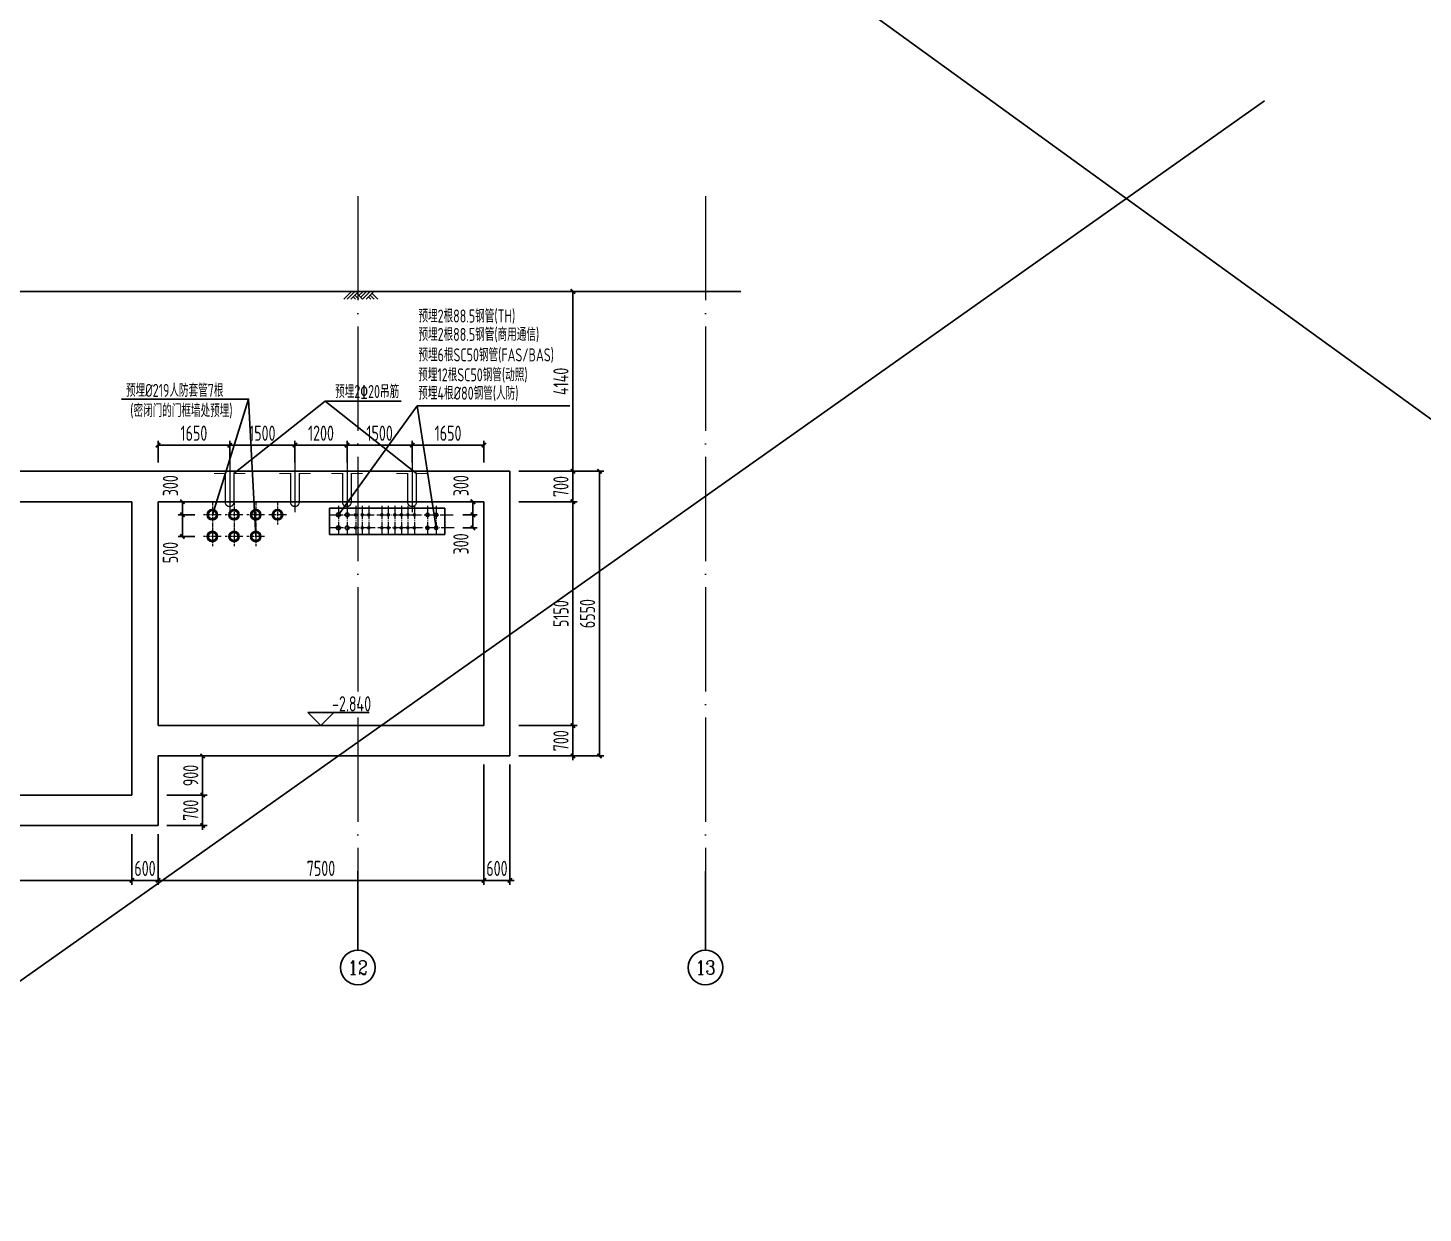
# Model space of a CAD drawing. Header units: millimetres. Extents: x -897614 to 191467, y -439928 to 101803.
# Drawn here: x -811983 to -779873, y -94086 to -66810 of the extents above; entities that cross this region are included whole.
import ezdxf
from ezdxf.enums import TextEntityAlignment as Align

# ---------------------------------------------------------------- set-up
doc = ezdxf.new("R2010")
doc.units = ezdxf.units.MM
doc.header["$LTSCALE"] = 1000
for name, pattern in [('ACAD_ISO04W100', [30, 24, -3, 0, -3]), ('DASH', [0.35, 0.25, -0.1]), ('DOTE', [2.42, 2, -0.2, 0.02, -0.2])]:
    doc.linetypes.add(name, pattern=pattern)
for name, color, linetype in [('0人防', 40, 'Continuous'), ('AXIS', 3, 'Continuous'), ('DIM_ELEV', 3, 'Continuous'), ('DIM_LEAD', 3, 'Continuous'), ('gps', 233, 'Continuous'), ('HC_ZP', 4, 'Continuous'), ('OTH', 7, 'Continuous'), ('备注', 1, 'Continuous')]:
    doc.layers.add(name, color=color, linetype=linetype)
for name, color, linetype, lineweight in [('AXIS_TEXT', 7, 'Continuous', 18), ('DOTE', 8, 'ACAD_ISO04W100', 9), ('WALL', 6, 'Continuous', 30)]:
    doc.layers.add(name, color=color, linetype=linetype, lineweight=lineweight)
doc.layers.add('DY', color=1, linetype='Continuous', plot=False)
doc.styles.add('_TCH_AXIS', font='COMPLEX', dxfattribs={"bigfont": 'GBCBIG'})
doc.styles.add('COMPLEX', font='COMPLEX')
doc.styles.add('TSSD', font='tssdeng.shx', dxfattribs={"width": 0.7, "bigfont": 'tssdchn.shx'})
doc.dimstyles.new('TSD', dxfattribs={"dimtxt": 350, "dimasz": 100, "dimexe": 100, "dimexo": 200, "dimgap": 100, "dimtad": 1, "dimdec": 0, "dimzin": 0, "dimdsep": 46, "dimtxsty": 'TSSD', "dimblk": 'ARCHTICK', "dimcen": 0.09, "dimclrt": 7, "dimazin": 2, "dimtfac": 1, "dimtdec": 0, "dimtix": 1, "dimtmove": 2, "dimatfit": 3, "dimfxl": 0, "dimtolj": 1, "dimtzin": 0, "dimarcsym": 0})

# ---------------------------------------------------------------- blocks, each defined once
blk = doc.blocks.new('_axiso')
blk.add_circle((0, 0), 0.5)
at = {"layer": 'AXIS_TEXT', "style": 'COMPLEX', "width": 1.041667}
blk.add_attdef('A', text='', height=0.56, dxfattribs=at).set_placement((-0.25, -0.28), (0.25, -0.28), align=Align.FIT)
blk = doc.blocks.new('_ArchTick')
at = {"color": 0, "linetype": 'ByBlock', "const_width": 0.4}
blk.add_lwpolyline([(-0.5, -0.5), (0.5, 0.5)], dxfattribs=at)
blk = doc.blocks.new('*D360')
at = {"layer": 'Defpoints', "color": 0, "transparency": 16777216}
for p in [(-820388, -85165), (-809588, -85165, 0), (-809588, -86428)]:
    blk.add_point(p, dxfattribs=at)
at = {"layer": 'DIM_LEAD', "color": 0, "lineweight": -2, "transparency": 16777216}
for p, q in [((-820388, -85365), (-820388, -86528)), ((-809588, -85365), (-809588, -86528)), ((-820388, -86428), (-809588, -86428))]:
    blk.add_line(p, q, dxfattribs=at)
at = {"layer": 'DIM_LEAD', "color": 0, "lineweight": -2, "transparency": 16777216, "xscale": 100, "yscale": 100, "zscale": 100, "rotation": 180}
blk.add_blockref('_ArchTick', (-820388, -86428), dxfattribs=at)
at = {"layer": 'DIM_LEAD', "color": 0, "lineweight": -2, "transparency": 16777216, "xscale": 100, "yscale": 100, "zscale": 100}
blk.add_blockref('_ArchTick', (-809588, -86428), dxfattribs=at)
at = {"layer": 'DIM_LEAD', "color": 7, "transparency": 16777216, "insert": (-814988, -86153), "char_height": 350, "attachment_point": 5, "style": 'TSSD'}
blk.add_mtext('\\A1;10800', dxfattribs=at)
blk = doc.blocks.new('*D361')
at = {"layer": 'Defpoints', "color": 0, "transparency": 16777216}
for p in [(-809588, -85165, 0), (-808988, -85165, 0), (-808988, -86428)]:
    blk.add_point(p, dxfattribs=at)
at = {"layer": 'DIM_LEAD', "color": 0, "lineweight": -2, "transparency": 16777216}
for p, q in [((-809588, -85365), (-809588, -86528)), ((-808988, -85365), (-808988, -86528)), ((-809588, -86428), (-809688, -86428)), ((-809588, -86428), (-808988, -86428)), ((-808988, -86428), (-808888, -86428))]:
    blk.add_line(p, q, dxfattribs=at)
at = {"layer": 'DIM_LEAD', "color": 0, "lineweight": -2, "transparency": 16777216, "xscale": 100, "yscale": 100, "zscale": 100}
blk.add_blockref('_ArchTick', (-809588, -86428), dxfattribs=at)
at = {"layer": 'DIM_LEAD', "color": 0, "lineweight": -2, "transparency": 16777216, "xscale": 100, "yscale": 100, "zscale": 100, "rotation": 180}
blk.add_blockref('_ArchTick', (-808988, -86428), dxfattribs=at)
at = {"layer": 'DIM_LEAD', "color": 7, "transparency": 16777216, "insert": (-809288, -86153), "char_height": 350, "attachment_point": 5, "style": 'TSSD'}
blk.add_mtext('\\A1;600', dxfattribs=at)
blk = doc.blocks.new('*D362')
at = {"layer": 'Defpoints', "color": 0, "transparency": 16777216}
for p in [(-801488, -83565, 0), (-808988, -85165, 0), (-801488, -86428)]:
    blk.add_point(p, dxfattribs=at)
at = {"layer": 'DIM_LEAD', "color": 0, "lineweight": -2, "transparency": 16777216}
for p, q in [((-801488, -83765), (-801488, -86528)), ((-808988, -85365), (-808988, -86528)), ((-808988, -86428), (-801488, -86428))]:
    blk.add_line(p, q, dxfattribs=at)
at = {"layer": 'DIM_LEAD', "color": 0, "lineweight": -2, "transparency": 16777216, "xscale": 100, "yscale": 100, "zscale": 100, "rotation": 180}
blk.add_blockref('_ArchTick', (-808988, -86428), dxfattribs=at)
at = {"layer": 'DIM_LEAD', "color": 0, "lineweight": -2, "transparency": 16777216, "xscale": 100, "yscale": 100, "zscale": 100}
blk.add_blockref('_ArchTick', (-801488, -86428), dxfattribs=at)
at = {"layer": 'DIM_LEAD', "color": 7, "transparency": 16777216, "insert": (-805238, -86153), "char_height": 350, "attachment_point": 5, "style": 'TSSD'}
blk.add_mtext('\\A1;7500', dxfattribs=at)
blk = doc.blocks.new('*D363')
at = {"layer": 'Defpoints', "color": 0, "transparency": 16777216}
for p in [(-801488, -83565, 0), (-800888, -83565), (-800888, -86428)]:
    blk.add_point(p, dxfattribs=at)
at = {"layer": 'DIM_LEAD', "color": 0, "lineweight": -2, "transparency": 16777216}
for p, q in [((-801488, -83765), (-801488, -86528)), ((-800888, -83765), (-800888, -86528)), ((-801488, -86428), (-801588, -86428)), ((-801488, -86428), (-800888, -86428)), ((-800888, -86428), (-800788, -86428))]:
    blk.add_line(p, q, dxfattribs=at)
at = {"layer": 'DIM_LEAD', "color": 0, "lineweight": -2, "transparency": 16777216, "xscale": 100, "yscale": 100, "zscale": 100}
blk.add_blockref('_ArchTick', (-801488, -86428), dxfattribs=at)
at = {"layer": 'DIM_LEAD', "color": 0, "lineweight": -2, "transparency": 16777216, "xscale": 100, "yscale": 100, "zscale": 100, "rotation": 180}
blk.add_blockref('_ArchTick', (-800888, -86428), dxfattribs=at)
at = {"layer": 'DIM_LEAD', "color": 7, "transparency": 16777216, "insert": (-801188, -86153), "char_height": 350, "attachment_point": 5, "style": 'TSSD'}
blk.add_mtext('\\A1;600', dxfattribs=at)
blk = doc.blocks.new('*D699')
at = {"layer": 'Defpoints', "color": 0, "transparency": 16777216}
for p in [(-800888, -82865), (-799440, -82865), (-800888, -83565)]:
    blk.add_point(p, dxfattribs=at)
at = {"layer": 'DIM_LEAD', "color": 0, "lineweight": -2, "transparency": 16777216}
for p, q in [((-799440, -82865), (-799440, -82765)), ((-800688, -82865), (-799340, -82865)), ((-799440, -83565), (-799440, -82865)), ((-800688, -83565), (-799340, -83565)), ((-799440, -83565), (-799440, -83665))]:
    blk.add_line(p, q, dxfattribs=at)
at = {"layer": 'DIM_LEAD', "color": 0, "lineweight": -2, "transparency": 16777216, "xscale": 100, "yscale": 100, "zscale": 100}
for p, rotation in [((-799440, -82865), 270), ((-799440, -83565), 90)]:
    blk.add_blockref('_ArchTick', p, dxfattribs=dict(at, rotation=rotation))
at = {"layer": 'DIM_LEAD', "color": 7, "transparency": 16777216, "insert": (-799715, -83215), "char_height": 350, "attachment_point": 5, "rotation": 90, "style": 'TSSD'}
blk.add_mtext('\\A1;700', dxfattribs=at)
blk = doc.blocks.new('*D700')
at = {"layer": 'Defpoints', "color": 0, "transparency": 16777216}
for p in [(-800888, -77715, 0), (-799440, -77715), (-800888, -82865)]:
    blk.add_point(p, dxfattribs=at)
at = {"layer": 'DIM_LEAD', "color": 0, "lineweight": -2, "transparency": 16777216}
for p, q in [((-800688, -77715), (-799340, -77715)), ((-799440, -82865), (-799440, -77715)), ((-800688, -82865), (-799340, -82865))]:
    blk.add_line(p, q, dxfattribs=at)
at = {"layer": 'DIM_LEAD', "color": 0, "lineweight": -2, "transparency": 16777216, "xscale": 100, "yscale": 100, "zscale": 100}
for p, rotation in [((-799440, -77715), 90), ((-799440, -82865), 270)]:
    blk.add_blockref('_ArchTick', p, dxfattribs=dict(at, rotation=rotation))
at = {"layer": 'DIM_LEAD', "color": 7, "transparency": 16777216, "insert": (-799715, -80290), "char_height": 350, "attachment_point": 5, "rotation": 90, "style": 'TSSD'}
blk.add_mtext('\\A1;5150', dxfattribs=at)
blk = doc.blocks.new('*D701')
at = {"layer": 'Defpoints', "color": 0, "transparency": 16777216}
for p in [(-800888, -77015, 0), (-799440, -77015), (-800888, -77715, 0)]:
    blk.add_point(p, dxfattribs=at)
at = {"layer": 'DIM_LEAD', "color": 0, "lineweight": -2, "transparency": 16777216}
for p, q in [((-800688, -77015), (-799340, -77015)), ((-799440, -77015), (-799440, -76915)), ((-799440, -77715), (-799440, -77015)), ((-800688, -77715), (-799340, -77715)), ((-799440, -77715), (-799440, -77815))]:
    blk.add_line(p, q, dxfattribs=at)
at = {"layer": 'DIM_LEAD', "color": 0, "lineweight": -2, "transparency": 16777216, "xscale": 100, "yscale": 100, "zscale": 100}
for p, rotation in [((-799440, -77015), 270), ((-799440, -77715), 90)]:
    blk.add_blockref('_ArchTick', p, dxfattribs=dict(at, rotation=rotation))
at = {"layer": 'DIM_LEAD', "color": 7, "transparency": 16777216, "insert": (-799715, -77365), "char_height": 350, "attachment_point": 5, "rotation": 90, "style": 'TSSD'}
blk.add_mtext('\\A1;700', dxfattribs=at)
blk = doc.blocks.new('*D702')
at = {"layer": 'Defpoints', "color": 0, "transparency": 16777216}
for p in [(-800888, -72875, 0), (-799440, -72875), (-800888, -77015, 0)]:
    blk.add_point(p, dxfattribs=at)
at = {"layer": 'DIM_LEAD', "color": 0, "lineweight": -2, "transparency": 16777216}
for p, q in [((-800688, -72875), (-799340, -72875)), ((-799440, -77015), (-799440, -72875)), ((-800688, -77015), (-799340, -77015))]:
    blk.add_line(p, q, dxfattribs=at)
at = {"layer": 'DIM_LEAD', "color": 0, "lineweight": -2, "transparency": 16777216, "xscale": 100, "yscale": 100, "zscale": 100}
for p, rotation in [((-799440, -72875), 90), ((-799440, -77015), 270)]:
    blk.add_blockref('_ArchTick', p, dxfattribs=dict(at, rotation=rotation))
at = {"layer": 'DIM_LEAD', "color": 7, "transparency": 16777216, "insert": (-799715, -74945), "char_height": 350, "attachment_point": 5, "rotation": 90, "style": 'TSSD'}
blk.add_mtext('\\A1;4140', dxfattribs=at)
blk = doc.blocks.new('*D703')
at = {"layer": 'Defpoints', "color": 0, "transparency": 16777216}
for p in [(-800888, -77015), (-798829, -77015), (-800888, -83565)]:
    blk.add_point(p, dxfattribs=at)
at = {"layer": 'DIM_LEAD', "color": 0, "lineweight": -2, "transparency": 16777216}
for p, q in [((-800688, -77015), (-798729, -77015)), ((-798829, -83565), (-798829, -77015)), ((-800688, -83565), (-798729, -83565))]:
    blk.add_line(p, q, dxfattribs=at)
at = {"layer": 'DIM_LEAD', "color": 0, "lineweight": -2, "transparency": 16777216, "xscale": 100, "yscale": 100, "zscale": 100}
for p, rotation in [((-798829, -77015), 90), ((-798829, -83565), 270)]:
    blk.add_blockref('_ArchTick', p, dxfattribs=dict(at, rotation=rotation))
at = {"layer": 'DIM_LEAD', "color": 7, "transparency": 16777216, "insert": (-799104, -80290), "char_height": 350, "attachment_point": 5, "rotation": 90, "style": 'TSSD'}
blk.add_mtext('\\A1;6550', dxfattribs=at)
blk = doc.blocks.new('*D863')
at = {"layer": 'Defpoints', "color": 0, "transparency": 16777216}
for p in [(-807338, -76413), (-808988, -77015), (-807338, -77015)]:
    blk.add_point(p, dxfattribs=at)
at = {"layer": 'DIM_LEAD', "color": 0, "lineweight": -2, "transparency": 16777216}
for p, q in [((-808988, -76815), (-808988, -76313)), ((-808988, -76413), (-807338, -76413)), ((-807338, -76815), (-807338, -76313))]:
    blk.add_line(p, q, dxfattribs=at)
at = {"layer": 'DIM_LEAD', "color": 0, "lineweight": -2, "transparency": 16777216, "xscale": 100, "yscale": 100, "zscale": 100, "rotation": 180}
blk.add_blockref('_ArchTick', (-808988, -76413), dxfattribs=at)
at = {"layer": 'DIM_LEAD', "color": 0, "lineweight": -2, "transparency": 16777216, "xscale": 100, "yscale": 100, "zscale": 100}
blk.add_blockref('_ArchTick', (-807338, -76413), dxfattribs=at)
at = {"layer": 'DIM_LEAD', "color": 7, "transparency": 16777216, "insert": (-808163, -76138), "char_height": 350, "attachment_point": 5, "style": 'TSSD'}
blk.add_mtext('\\A1;1650', dxfattribs=at)
blk = doc.blocks.new('*D864')
at = {"layer": 'Defpoints', "color": 0, "transparency": 16777216}
for p in [(-805838, -76413), (-807338, -77015), (-805838, -77015)]:
    blk.add_point(p, dxfattribs=at)
at = {"layer": 'DIM_LEAD', "color": 0, "lineweight": -2, "transparency": 16777216}
for p, q in [((-807338, -76815), (-807338, -76313)), ((-807338, -76413), (-805838, -76413)), ((-805838, -76815), (-805838, -76313))]:
    blk.add_line(p, q, dxfattribs=at)
at = {"layer": 'DIM_LEAD', "color": 0, "lineweight": -2, "transparency": 16777216, "xscale": 100, "yscale": 100, "zscale": 100, "rotation": 180}
blk.add_blockref('_ArchTick', (-807338, -76413), dxfattribs=at)
at = {"layer": 'DIM_LEAD', "color": 0, "lineweight": -2, "transparency": 16777216, "xscale": 100, "yscale": 100, "zscale": 100}
blk.add_blockref('_ArchTick', (-805838, -76413), dxfattribs=at)
at = {"layer": 'DIM_LEAD', "color": 7, "transparency": 16777216, "insert": (-806588, -76138), "char_height": 350, "attachment_point": 5, "style": 'TSSD'}
blk.add_mtext('\\A1;1500', dxfattribs=at)
blk = doc.blocks.new('*D865')
at = {"layer": 'Defpoints', "color": 0, "transparency": 16777216}
for p in [(-804638, -76413), (-805838, -77015), (-804638, -77015)]:
    blk.add_point(p, dxfattribs=at)
at = {"layer": 'DIM_LEAD', "color": 0, "lineweight": -2, "transparency": 16777216}
for p, q in [((-805838, -76815), (-805838, -76313)), ((-805838, -76413), (-804638, -76413)), ((-804638, -76815), (-804638, -76313))]:
    blk.add_line(p, q, dxfattribs=at)
at = {"layer": 'DIM_LEAD', "color": 0, "lineweight": -2, "transparency": 16777216, "xscale": 100, "yscale": 100, "zscale": 100, "rotation": 180}
blk.add_blockref('_ArchTick', (-805838, -76413), dxfattribs=at)
at = {"layer": 'DIM_LEAD', "color": 0, "lineweight": -2, "transparency": 16777216, "xscale": 100, "yscale": 100, "zscale": 100}
blk.add_blockref('_ArchTick', (-804638, -76413), dxfattribs=at)
at = {"layer": 'DIM_LEAD', "color": 7, "transparency": 16777216, "insert": (-805238, -76138), "char_height": 350, "attachment_point": 5, "style": 'TSSD'}
blk.add_mtext('\\A1;1200', dxfattribs=at)
blk = doc.blocks.new('*D866')
at = {"layer": 'Defpoints', "color": 0, "transparency": 16777216}
for p in [(-803138, -76413), (-804638, -77015), (-803138, -77015)]:
    blk.add_point(p, dxfattribs=at)
at = {"layer": 'DIM_LEAD', "color": 0, "lineweight": -2, "transparency": 16777216}
for p, q in [((-804638, -76815), (-804638, -76313)), ((-804638, -76413), (-803138, -76413)), ((-803138, -76815), (-803138, -76313))]:
    blk.add_line(p, q, dxfattribs=at)
at = {"layer": 'DIM_LEAD', "color": 0, "lineweight": -2, "transparency": 16777216, "xscale": 100, "yscale": 100, "zscale": 100, "rotation": 180}
blk.add_blockref('_ArchTick', (-804638, -76413), dxfattribs=at)
at = {"layer": 'DIM_LEAD', "color": 0, "lineweight": -2, "transparency": 16777216, "xscale": 100, "yscale": 100, "zscale": 100}
blk.add_blockref('_ArchTick', (-803138, -76413), dxfattribs=at)
at = {"layer": 'DIM_LEAD', "color": 7, "transparency": 16777216, "insert": (-803888, -76138), "char_height": 350, "attachment_point": 5, "style": 'TSSD'}
blk.add_mtext('\\A1;1500', dxfattribs=at)
blk = doc.blocks.new('*D867')
at = {"layer": 'Defpoints', "color": 0, "transparency": 16777216}
for p in [(-801488, -76413), (-803138, -77015), (-801488, -77015)]:
    blk.add_point(p, dxfattribs=at)
at = {"layer": 'DIM_LEAD', "color": 0, "lineweight": -2, "transparency": 16777216}
for p, q in [((-803138, -76815), (-803138, -76313)), ((-803138, -76413), (-801488, -76413)), ((-801488, -76815), (-801488, -76313))]:
    blk.add_line(p, q, dxfattribs=at)
at = {"layer": 'DIM_LEAD', "color": 0, "lineweight": -2, "transparency": 16777216, "xscale": 100, "yscale": 100, "zscale": 100, "rotation": 180}
blk.add_blockref('_ArchTick', (-803138, -76413), dxfattribs=at)
at = {"layer": 'DIM_LEAD', "color": 0, "lineweight": -2, "transparency": 16777216, "xscale": 100, "yscale": 100, "zscale": 100}
blk.add_blockref('_ArchTick', (-801488, -76413), dxfattribs=at)
at = {"layer": 'DIM_LEAD', "color": 7, "transparency": 16777216, "insert": (-802313, -76138), "char_height": 350, "attachment_point": 5, "style": 'TSSD'}
blk.add_mtext('\\A1;1650', dxfattribs=at)
blk = doc.blocks.new('*D868')
at = {"layer": 'Defpoints', "color": 0, "transparency": 16777216}
for p in [(-808428, -78015), (-807942, -78015), (-807942, -78515)]:
    blk.add_point(p, dxfattribs=at)
at = {"layer": 'DIM_LEAD', "color": 0, "lineweight": -2, "transparency": 16777216}
for p, q in [((-808142, -78015), (-808528, -78015)), ((-808428, -78515), (-808428, -78015)), ((-808142, -78515), (-808528, -78515))]:
    blk.add_line(p, q, dxfattribs=at)
at = {"layer": 'DIM_LEAD', "color": 0, "lineweight": -2, "transparency": 16777216, "xscale": 100, "yscale": 100, "zscale": 100}
for p, rotation in [((-808428, -78015), 90), ((-808428, -78515), 270)]:
    blk.add_blockref('_ArchTick', p, dxfattribs=dict(at, rotation=rotation))
at = {"layer": 'DIM_LEAD', "color": 7, "transparency": 16777216, "insert": (-808703, -78885), "char_height": 350, "attachment_point": 5, "rotation": 90, "style": 'TSSD'}
blk.add_mtext('\\A1;500', dxfattribs=at)
blk = doc.blocks.new('*D869')
at = {"layer": 'Defpoints', "color": 0, "transparency": 16777216}
for p in [(-808428, -77715), (-807942, -77715), (-807942, -78015)]:
    blk.add_point(p, dxfattribs=at)
at = {"layer": 'DIM_LEAD', "color": 0, "lineweight": -2, "transparency": 16777216}
for p, q in [((-808142, -77715), (-808528, -77715)), ((-808142, -78015), (-808528, -78015)), ((-808428, -78015), (-808428, -77715))]:
    blk.add_line(p, q, dxfattribs=at)
at = {"layer": 'DIM_LEAD', "color": 0, "lineweight": -2, "transparency": 16777216, "xscale": 100, "yscale": 100, "zscale": 100}
for p, rotation in [((-808428, -77715), 90), ((-808428, -78015), 270)]:
    blk.add_blockref('_ArchTick', p, dxfattribs=dict(at, rotation=rotation))
at = {"layer": 'DIM_LEAD', "color": 7, "transparency": 16777216, "insert": (-808703, -77345), "char_height": 350, "attachment_point": 5, "rotation": 90, "style": 'TSSD'}
blk.add_mtext('\\A1;300', dxfattribs=at)
blk = doc.blocks.new('*D870')
at = {"layer": 'Defpoints', "color": 0, "transparency": 16777216}
for p in [(-802175, -78015), (-801741, -78015), (-802175, -78315)]:
    blk.add_point(p, dxfattribs=at)
at = {"layer": 'DIM_LEAD', "color": 0, "lineweight": -2, "transparency": 16777216}
for p, q in [((-801975, -78015), (-801641, -78015)), ((-801741, -78315), (-801741, -78015)), ((-801975, -78315), (-801641, -78315))]:
    blk.add_line(p, q, dxfattribs=at)
at = {"layer": 'DIM_LEAD', "color": 0, "lineweight": -2, "transparency": 16777216, "xscale": 100, "yscale": 100, "zscale": 100}
for p, rotation in [((-801741, -78015), 90), ((-801741, -78315), 270)]:
    blk.add_blockref('_ArchTick', p, dxfattribs=dict(at, rotation=rotation))
at = {"layer": 'DIM_LEAD', "color": 7, "transparency": 16777216, "insert": (-802016, -78685), "char_height": 350, "attachment_point": 5, "rotation": 90, "style": 'TSSD'}
blk.add_mtext('\\A1;300', dxfattribs=at)
blk = doc.blocks.new('*D871')
at = {"layer": 'Defpoints', "color": 0, "transparency": 16777216}
for p in [(-802175, -77715), (-802175, -78015), (-801741, -77715)]:
    blk.add_point(p, dxfattribs=at)
at = {"layer": 'DIM_LEAD', "color": 0, "lineweight": -2, "transparency": 16777216}
for p, q in [((-801975, -77715), (-801641, -77715)), ((-801975, -78015), (-801641, -78015)), ((-801741, -78015), (-801741, -77715))]:
    blk.add_line(p, q, dxfattribs=at)
at = {"layer": 'DIM_LEAD', "color": 0, "lineweight": -2, "transparency": 16777216, "xscale": 100, "yscale": 100, "zscale": 100}
for p, rotation in [((-801741, -77715), 90), ((-801741, -78015), 270)]:
    blk.add_blockref('_ArchTick', p, dxfattribs=dict(at, rotation=rotation))
at = {"layer": 'DIM_LEAD', "color": 7, "transparency": 16777216, "insert": (-802016, -77345), "char_height": 350, "attachment_point": 5, "rotation": 90, "style": 'TSSD'}
blk.add_mtext('\\A1;300', dxfattribs=at)
blk = doc.blocks.new('*D872')
at = {"layer": 'Defpoints', "color": 0, "transparency": 16777216}
for p in [(-808988, -84465, 0), (-807961, -84465), (-808988, -85165, 0)]:
    blk.add_point(p, dxfattribs=at)
at = {"layer": 'DIM_LEAD', "color": 0, "lineweight": -2, "transparency": 16777216}
for p, q in [((-807961, -84465), (-807961, -84365)), ((-808788, -84465), (-807861, -84465)), ((-807961, -85165), (-807961, -84465)), ((-808788, -85165), (-807861, -85165)), ((-807961, -85165), (-807961, -85265))]:
    blk.add_line(p, q, dxfattribs=at)
at = {"layer": 'DIM_LEAD', "color": 0, "lineweight": -2, "transparency": 16777216, "xscale": 100, "yscale": 100, "zscale": 100}
for p, rotation in [((-807961, -84465), 270), ((-807961, -85165), 90)]:
    blk.add_blockref('_ArchTick', p, dxfattribs=dict(at, rotation=rotation))
at = {"layer": 'DIM_LEAD', "color": 7, "transparency": 16777216, "insert": (-808236, -84815), "char_height": 350, "attachment_point": 5, "rotation": 90, "style": 'TSSD'}
blk.add_mtext('\\A1;700', dxfattribs=at)
blk = doc.blocks.new('*D873')
at = {"layer": 'Defpoints', "color": 0, "transparency": 16777216}
for p in [(-808988, -83565), (-807961, -83565), (-808988, -84465, 0)]:
    blk.add_point(p, dxfattribs=at)
at = {"layer": 'DIM_LEAD', "color": 0, "lineweight": -2, "transparency": 16777216}
for p, q in [((-808788, -83565), (-807861, -83565)), ((-807961, -84465), (-807961, -83565)), ((-808788, -84465), (-807861, -84465))]:
    blk.add_line(p, q, dxfattribs=at)
at = {"layer": 'DIM_LEAD', "color": 0, "lineweight": -2, "transparency": 16777216, "xscale": 100, "yscale": 100, "zscale": 100}
for p, rotation in [((-807961, -83565), 90), ((-807961, -84465), 270)]:
    blk.add_blockref('_ArchTick', p, dxfattribs=dict(at, rotation=rotation))
at = {"layer": 'DIM_LEAD', "color": 7, "transparency": 16777216, "insert": (-808236, -84015), "char_height": 350, "attachment_point": 5, "rotation": 90, "style": 'TSSD'}
blk.add_mtext('\\A1;900', dxfattribs=at)

msp = doc.modelspace()

# ---------------------------------------------------------------- linework, layer by layer
at = {"layer": '0人防', "linetype": 'DASH', "ltscale": 0.6, "const_width": 30, "elevation": 0}
for points in [[(-807702.62688, -77064.95131), (-807441.90019, -77064.95131), (-807441.90019, -77714.95131, 1.1), (-807241.90019, -77714.95131), (-807241.90019, -77064.95131), (-806981.17349, -77064.95131)], [(-805477.63815, -77064.95131), (-805738.36484, -77064.95131), (-805738.36484, -77714.95131, -1.1), (-805938.36484, -77714.95131), (-805938.36484, -77064.95131), (-806199.09153, -77064.95131)], [(-805002.62688, -77064.95131), (-804741.90019, -77064.95131), (-804741.90019, -77714.95131, 1.1), (-804541.90019, -77714.95131), (-804541.90019, -77064.95131), (-804281.17349, -77064.95131)], [(-803502.62688, -77064.95131), (-803241.90019, -77064.95131), (-803241.90019, -77714.95131, 1.1), (-803041.90019, -77714.95131), (-803041.90019, -77064.95131), (-802781.17349, -77064.95131)]]:
    msp.add_lwpolyline(points, format="xyb", dxfattribs=at)
at = {"layer": 'AXIS'}
for p, q in [((-804388.43575, -86213.90406, 0), (-804388.43575, -88033.75402, 0)), ((-796388.43575, -86213.90406, 0), (-796388.43575, -88033.75402, 0))]:
    msp.add_line(p, q, dxfattribs=at)
at = {"layer": 'DIM_ELEV'}
for p, q in [((-805238.36306, -82864.95131, 0), (-805538.36306, -82564.95131, 0)), ((-805538.36306, -82564.95131, 0), (-804129.57064, -82564.95131, 0)), ((-805238.36306, -82864.95131, 0), (-804938.36306, -82564.95131, 0))]:
    msp.add_line(p, q, dxfattribs=at)
at = {"layer": 'DOTE', "ltscale": 0.1}
for p, q in [((-804388.43575, -70679.39559, 0), (-804388.43575, -86421.63076, 0)), ((-796388.43575, -70679.39559, 0), (-796388.43575, -86421.63076, 0))]:
    msp.add_line(p, q, dxfattribs=at)
at = {"layer": 'DOTE'}
for p, q in [((-807338.36298, -76644.67815, 0), (-807338.36298, -77954.79253, 0)), ((-805838.36484, -76644.67815, 0), (-805838.36484, -77954.79253, 0)), ((-804638.36298, -76644.67815, 0), (-804638.36298, -77954.79253, 0)), ((-803138.36298, -76644.67815, 0), (-803138.36298, -77954.79253, 0))]:
    msp.add_line(p, q, dxfattribs=at)
at = {"layer": 'DOTE', "linetype": 'DOTE', "ltscale": 0.05}
for p, q in [((-807738.36298, -77704.95131, 0), (-807738.36298, -78234.95131, 0)), ((-807238.36298, -77704.95131, 0), (-807238.36298, -78234.95131, 0)), ((-806738.36298, -77704.95131, 0), (-806738.36298, -78234.95131, 0)), ((-806738.36298, -77704.95131, 0), (-806738.36298, -78234.95131, 0)), ((-806238.36298, -77704.95131, 0), (-806238.36298, -78234.95131, 0)), ((-806238.36298, -77704.95131, 0), (-806238.36298, -78234.95131, 0)), ((-807535.20659, -78014.95131, 0), (-807941.51938, -78014.95131, 0)), ((-807035.20659, -78014.95131, 0), (-807441.51938, -78014.95131, 0)), ((-806535.20659, -78014.95131, 0), (-806941.51938, -78014.95131, 0)), ((-806035.20659, -78014.95131, 0), (-806441.51938, -78014.95131, 0)), ((-807738.36298, -78204.95131, 0), (-807738.36298, -78734.95131, 0)), ((-807238.36298, -78204.95131, 0), (-807238.36298, -78734.95131, 0)), ((-806738.36298, -78204.95131, 0), (-806738.36298, -78734.95131, 0)), ((-806738.36298, -78204.95131, 0), (-806738.36298, -78734.95131, 0)), ((-807535.20659, -78514.95131, 0), (-807941.51938, -78514.95131, 0)), ((-807035.20659, -78514.95131, 0), (-807441.51938, -78514.95131, 0)), ((-806535.20659, -78514.95131, 0), (-806941.51938, -78514.95131, 0))]:
    msp.add_line(p, q, dxfattribs=at)
at = {"layer": 'DOTE', "linetype": 'DOTE', "ltscale": 0.15}
for p, q in [((-805038.36298, -78014.95131, 0), (-802175.24901, -78014.95131, 0)), ((-804838.36298, -77812.56232, 0), (-804838.36298, -78505.07112, 0)), ((-804638.36298, -77812.56232, 0), (-804638.36298, -78505.07112, 0)), ((-804438.36298, -77812.56232, 0), (-804438.36298, -78505.07112, 0)), ((-804288.36298, -77812.56232, 0), (-804288.36298, -78505.07112, 0)), ((-804138.36298, -77812.56232, 0), (-804138.36298, -78505.07112, 0)), ((-803838.36298, -77812.56232, 0), (-803838.36298, -78505.07112, 0)), ((-803688.36298, -77812.56232, 0), (-803688.36298, -78505.07112, 0)), ((-803538.36298, -77812.56232, 0), (-803538.36298, -78505.07112, 0)), ((-803388.36298, -77812.56232, 0), (-803388.36298, -78505.07112, 0)), ((-803238.36298, -77812.56232, 0), (-803238.36298, -78505.07112, 0)), ((-803088.36298, -77812.56232, 0), (-803088.36298, -78505.07112, 0)), ((-802788.36298, -77812.56232, 0), (-802788.36298, -78505.07112, 0)), ((-802588.36298, -77812.56232, 0), (-802588.36298, -78505.07112, 0)), ((-802175.24901, -78315.00407, 0), (-805038.36298, -78315.00407, 0))]:
    msp.add_line(p, q, dxfattribs=at)
at = {"layer": 'DY'}
msp.add_line((-665796.93925, -158342.98831), (-897614.31872, 9634.60665), dxfattribs=at)
at = {"layer": 'gps'}
for p, q in [((-804715.1763, -73050.92011, 0), (-804539.20749, -72874.95131, 0)), ((-804632.86931, -73050.92011, 0), (-804456.9005, -72874.95131, 0)), ((-804550.56232, -73050.92011, 0), (-804374.59351, -72874.95131, 0)), ((-804363.23869, -72968.61312, 0), (-804269.57687, -72874.95131, 0)), ((-804322.08519, -73009.76662, 0), (-804187.26988, -72874.95131, 0)), ((-804280.9317, -73050.92011, 0), (-804104.96289, -72874.95131, 0)), ((-804198.62471, -73050.92011, 0), (-804022.6559, -72874.95131, 0)), ((-804445.54567, -73050.92011, 0), (-804498.054, -72998.41179, 0)), ((-804363.23869, -73050.92011, 0), (-804456.9005, -72957.2583, 0)), ((-804280.9317, -73050.92011, 0), (-804415.74701, -72916.1048, 0)), ((-804093.60806, -73050.92011, 0), (-804146.11638, -72998.41179, 0)), ((-804011.30107, -73050.92011, 0), (-804104.96289, -72957.2583, 0)), ((-803928.99408, -73050.92011, 0), (-804063.80939, -72916.1048, 0))]:
    msp.add_line(p, q, dxfattribs=at)
at = {"layer": 'HC_ZP', "color": 7}
msp.add_line((-795577.15412, -72874.95131, 0), (-851662.16831, -72874.95131, 0), dxfattribs=at)
at = {"layer": 'OTH'}
for p, q in [((-807241.90019, -77064.95131, 0), (-805142.21791, -75397.02016, 0)), ((-806904.5578, -75353.17669, 0), (-806738.36298, -78514.95131, 0)), ((-803041.90019, -77064.95131, 0), (-805142.21791, -75397.02016, 0)), ((-805142.21791, -75397.02016, 0), (-803389.69101, -75397.02016, 0)), ((-803023.87544, -75509.82727, 0), (-804838.36298, -78015.00407, 0)), ((-803023.87544, -75509.82727, 0), (-799508.35657, -75509.82727, 0)), ((-803023.87544, -75509.82727, 0), (-802588.36298, -78315.00407, 0))]:
    msp.add_line(p, q, dxfattribs=at)
at = {"layer": 'OTH', "ltscale": 0.5}
for p, q in [((-802388.36298, -77864.95131, 0), (-805038.36298, -77864.95131, 0)), ((-805038.36298, -77864.95131, 0), (-805038.36298, -78464.95131, 0)), ((-802388.36298, -77864.95131, 0), (-802388.36298, -78464.95131, 0)), ((-805038.36298, -78464.95131, 0), (-802388.36298, -78464.95131, 0))]:
    msp.add_line(p, q, dxfattribs=at)
at = {"layer": 'OTH', "elevation": 0}
msp.add_lwpolyline([(-807738.36298, -78014.95131), (-806904.5578, -75353.17669), (-809825.28616, -75353.17669)], dxfattribs=at)
at = {"layer": 'OTH'}
for centre, radius in [((-807738.36298, -78014.95131, 0), 120), ((-807738.36298, -78014.95131, 0), 95), ((-807238.36298, -78014.95131, 0), 120), ((-807238.36298, -78014.95131, 0), 95), ((-806738.36298, -78014.95131, 0), 120), ((-806738.36298, -78014.95131, 0), 95), ((-806238.36298, -78014.95131, 0), 120), ((-806238.36298, -78014.95131, 0), 95), ((-804838.36298, -78015.00407, 0), 44), ((-804638.36298, -78015.00407, 0), 44), ((-804438.36298, -78015.00407, 0), 25), ((-804288.36298, -78015.00407, 0), 25), ((-804138.36298, -78015.00407, 0), 25), ((-803838.36298, -78015.00407, 0), 25), ((-803688.36298, -78015.00407, 0), 25), ((-803538.36298, -78015.00407, 0), 25), ((-803388.36298, -78015.00407, 0), 25), ((-803238.36298, -78015.00407, 0), 25), ((-803088.36298, -78015.00407, 0), 25), ((-804838.36298, -78315.00407, 0), 44), ((-804638.36298, -78315.00407, 0), 44), ((-804438.36298, -78315.00407, 0), 25), ((-804288.36298, -78315.00407, 0), 25), ((-804138.36298, -78315.00407, 0), 25), ((-803838.36298, -78315.00407, 0), 25), ((-803688.36298, -78315.00407, 0), 25), ((-803538.36298, -78315.00407, 0), 25), ((-803388.36298, -78315.00407, 0), 25), ((-803238.36298, -78315.00407, 0), 25), ((-803088.36298, -78315.00407, 0), 25), ((-807738.36298, -78514.95131, 0), 120), ((-807738.36298, -78514.95131, 0), 95), ((-807238.36298, -78514.95131, 0), 120), ((-807238.36298, -78514.95131, 0), 95), ((-806738.36298, -78514.95131, 0), 120), ((-806738.36298, -78514.95131, 0), 95)]:
    msp.add_circle(centre, radius, dxfattribs=at)
at = {"layer": 'OTH', "color": 2}
for centre in [(-802788.36298, -78015.00407, 0), (-802588.36298, -78015.00407, 0), (-802788.36298, -78315.00407, 0), (-802588.36298, -78315.00407, 0)]:
    msp.add_circle(centre, 40, dxfattribs=at)
at = {"layer": 'WALL'}
for p, q in [((-832758.31456, -77014.95131, 0), (-809588.36298, -77014.95131, 0)), ((-800888.36314, -77014.95131, 0), (-809588.36298, -77014.95131, 0)), ((-800888.36314, -83564.95131, 0), (-800888.36314, -77014.95131, 0)), ((-832758.31456, -77714.95131, 0), (-809588.36298, -77714.95131, 0)), ((-809588.36298, -84464.95131, 0), (-809588.36298, -77714.95131, 0)), ((-801488.36314, -77714.95131, 0), (-808988.36298, -77714.95131, 0)), ((-808988.36298, -82864.95131, 0), (-808988.36298, -77714.95131, 0)), ((-801488.36314, -82864.95131, 0), (-801488.36314, -77714.95131, 0)), ((-808988.36298, -82864.95131, 0), (-801488.36314, -82864.95131, 0)), ((-808988.36298, -83564.95131, 0), (-800888.36314, -83564.95131, 0)), ((-808988.36298, -85164.95131, 0), (-808988.36298, -83564.95131, 0)), ((-809588.36298, -84464.95131, 0), (-832758.31456, -84464.95131, 0))]:
    msp.add_line(p, q, dxfattribs=at)
at = {"layer": 'WALL', "elevation": 0}
msp.add_lwpolyline([(-833358.31456, -80264.91706), (-833358.31456, -85164.95131), (-808988.36298, -85164.95131)], dxfattribs=at)
at = {"layer": '备注', "color": 1}
msp.add_line((-783522.83613, -68489.82125), (-857772.83613, -120989.82125), dxfattribs=at)

# ---------------------------------------------------------------- block references
at = {"layer": 'AXIS'}
ref = msp.add_blockref('_axiso', (-804388.43575, -88433.75402, 0), dxfattribs=dict(at, xscale=800, yscale=800, zscale=800))
ref.add_attrib('A', '12', dxfattribs={"layer": 'AXIS_TEXT', "ltscale": 10, "height": 328.445495, "style": '_TCH_AXIS'}).set_placement((-804615.21954, -88597.97677, 0), (-804161.65195, -88597.97677, 0), align=Align.FIT)
ref = msp.add_blockref('_axiso', (-796388.43575, -88433.75402, 0), dxfattribs=dict(at, xscale=800, yscale=800, zscale=800))
ref.add_attrib('A', '13', dxfattribs={"layer": 'AXIS_TEXT', "ltscale": 10, "height": 328.445495, "style": '_TCH_AXIS'}).set_placement((-796615.21954, -88597.97677, 0), (-796161.65195, -88597.97677, 0), align=Align.FIT)

# ---------------------------------------------------------------- texts
at = {"layer": 'DIM_ELEV', "style": 'TSSD', "width": 0.7}
msp.add_text('-2.840', height=350, dxfattribs=at).set_placement((-804982.83767, -82540.85627, 0))
at = {"layer": 'OTH', "style": 'TSSD', "width": 0.7}
for s, p in [('预埋2根88.5钢管(TH)', (-802994.0384, -73590.58629, 0)), ('预埋2根88.5钢管(商用通信)', (-802994.0384, -74014.03474, 0)), ('预埋6根SC50钢管(FAS/BAS)', (-802994.0384, -74485.09253, 0)), ('预埋12根SC50钢管(动照)', (-802998.17621, -74943.86093, 0)), ('预埋%%C219人防套管7根', (-809725.10429, -75301.74286, 0)), ('预埋2%%13120吊筋', (-804911.33719, -75328.30064, 0)), ('预埋4根%%C80钢管(人防)', (-802998.17621, -75366.89982, 0)), ('(密闭门的门框墙处预埋)', (-809627.48195, -75768.38756, 0))]:
    msp.add_text(s, height=300, dxfattribs=at).set_placement(p)

# ---------------------------------------------------------------- dimensions: what is measured, and where the dimension line sits
at = {"layer": 'DIM_LEAD'}
for base, p1, p2, picture, middle in [((-799439.50433, -72874.95131), (-800888.36314, -77014.95131, 0), (-800888.36314, -72874.95131, 0), '*D702', (-799714.50433, -74944.95131)), ((-799439.50433, -77014.95131), (-800888.36314, -77714.95131, 0), (-800888.36314, -77014.95131, 0), '*D701', (-799714.50433, -77364.95131)), ((-798828.55284, -77014.95131), (-800888.36314, -83564.95131), (-800888.36314, -77014.95131), '*D703', (-799103.55284, -80289.95131)), ((-799439.50433, -77714.95131), (-800888.36314, -82864.95131), (-800888.36314, -77714.95131, 0), '*D700', (-799714.50433, -80289.95131)), ((-799439.50433, -82864.95131), (-800888.36314, -83564.95131), (-800888.36314, -82864.95131), '*D699', (-799714.50433, -83214.95131))]:
    dim = msp.add_linear_dim(base=base, p1=p1, p2=p2, angle=90, dimstyle='TSD', dxfattribs=at)
    dim.commit()
    dim.dimension.update_dxf_attribs({"geometry": picture, "text_midpoint": middle})
for p1, p2, picture, middle in [((-808988.36298, -77014.95131, 0), (-807338.36298, -77014.95131, 0), '*D863', (-808163.36298, -76138.37796, 0)), ((-807338.36298, -77014.95131, 0), (-805838.36298, -77014.95131, 0), '*D864', (-806588.36298, -76138.37796, 0)), ((-805838.36298, -77014.95131, 0), (-804638.36298, -77014.95131, 0), '*D865', (-805238.36298, -76138.37796, 0)), ((-804638.36298, -77014.95131, 0), (-803138.36298, -77014.95131, 0), '*D866', (-803888.36298, -76138.37796, 0)), ((-803138.36298, -77014.95131, 0), (-801488.36314, -77014.95131, 0), '*D867', (-802313.36306, -76138.37796, 0))]:
    dim = msp.add_aligned_dim(p1=p1, p2=p2, distance=601.57336, dimstyle='TSD', dxfattribs=at)
    dim.commit()
    dim.dimension.update_dxf_attribs({"geometry": picture, "text_midpoint": middle})
for base, p1, p2, picture, middle in [((-808427.92185, -77714.95131, 0), (-807941.51938, -78014.95131, 0), (-807941.51938, -77714.95131, 0), '*D869', (-808702.92185, -77344.95131, 0)), ((-801741.02911, -77714.95131, 0), (-802175.24901, -78014.95131, 0), (-802175.24901, -77714.95131, 0), '*D871', (-802016.02911, -77344.95131, 0)), ((-808427.92185, -78014.95131, 0), (-807941.51938, -78514.95131, 0), (-807941.51938, -78014.95131, 0), '*D868', (-808702.92185, -78884.95131, 0)), ((-801741.02911, -78014.95131, 0), (-802175.24901, -78315.00407, 0), (-802175.24901, -78014.95131, 0), '*D870', (-802016.02911, -78685.00407, 0))]:
    dim = msp.add_linear_dim(base=base, p1=p1, p2=p2, angle=90, dimstyle='TSD', dxfattribs=at)
    dim.commit()
    dim.dimension.update_dxf_attribs({"geometry": picture, "text_midpoint": middle, "dimtype": 161})
for base, p1, p2, picture, middle in [((-801488.36314, -86427.71149), (-808988.36298, -85164.95131, 0), (-801488.36314, -83564.95131, 0), '*D362', (-805238.36306, -86152.71149)), ((-800888.36314, -86427.71149), (-801488.36314, -83564.95131, 0), (-800888.36314, -83564.95131), '*D363', (-801188.36314, -86152.71149)), ((-809588.36298, -86427.71149), (-820388.43575, -85164.95131), (-809588.36298, -85164.95131, 0), '*D360', (-814988.39937, -86152.71149)), ((-808988.36298, -86427.71149), (-809588.36298, -85164.95131, 0), (-808988.36298, -85164.95131, 0), '*D361', (-809288.36298, -86152.71149))]:
    dim = msp.add_linear_dim(base=base, p1=p1, p2=p2, dimstyle='TSD', dxfattribs=at)
    dim.commit()
    dim.dimension.update_dxf_attribs({"geometry": picture, "text_midpoint": middle})
for base, p1, p2, picture, middle in [((-807960.86104, -83564.95131), (-808988.36298, -84464.95131, 0), (-808988.36298, -83564.95131), '*D873', (-808235.86104, -84014.95131)), ((-807960.86104, -84464.95131), (-808988.36298, -85164.95131, 0), (-808988.36298, -84464.95131, 0), '*D872', (-808235.86104, -84814.95131))]:
    dim = msp.add_linear_dim(base=base, p1=p1, p2=p2, angle=90, dimstyle='TSD', override={"dimfxl": 250}, dxfattribs=at)
    dim.commit()
    dim.dimension.update_dxf_attribs({"geometry": picture, "text_midpoint": middle})

doc.saveas('drawing.dxf')
